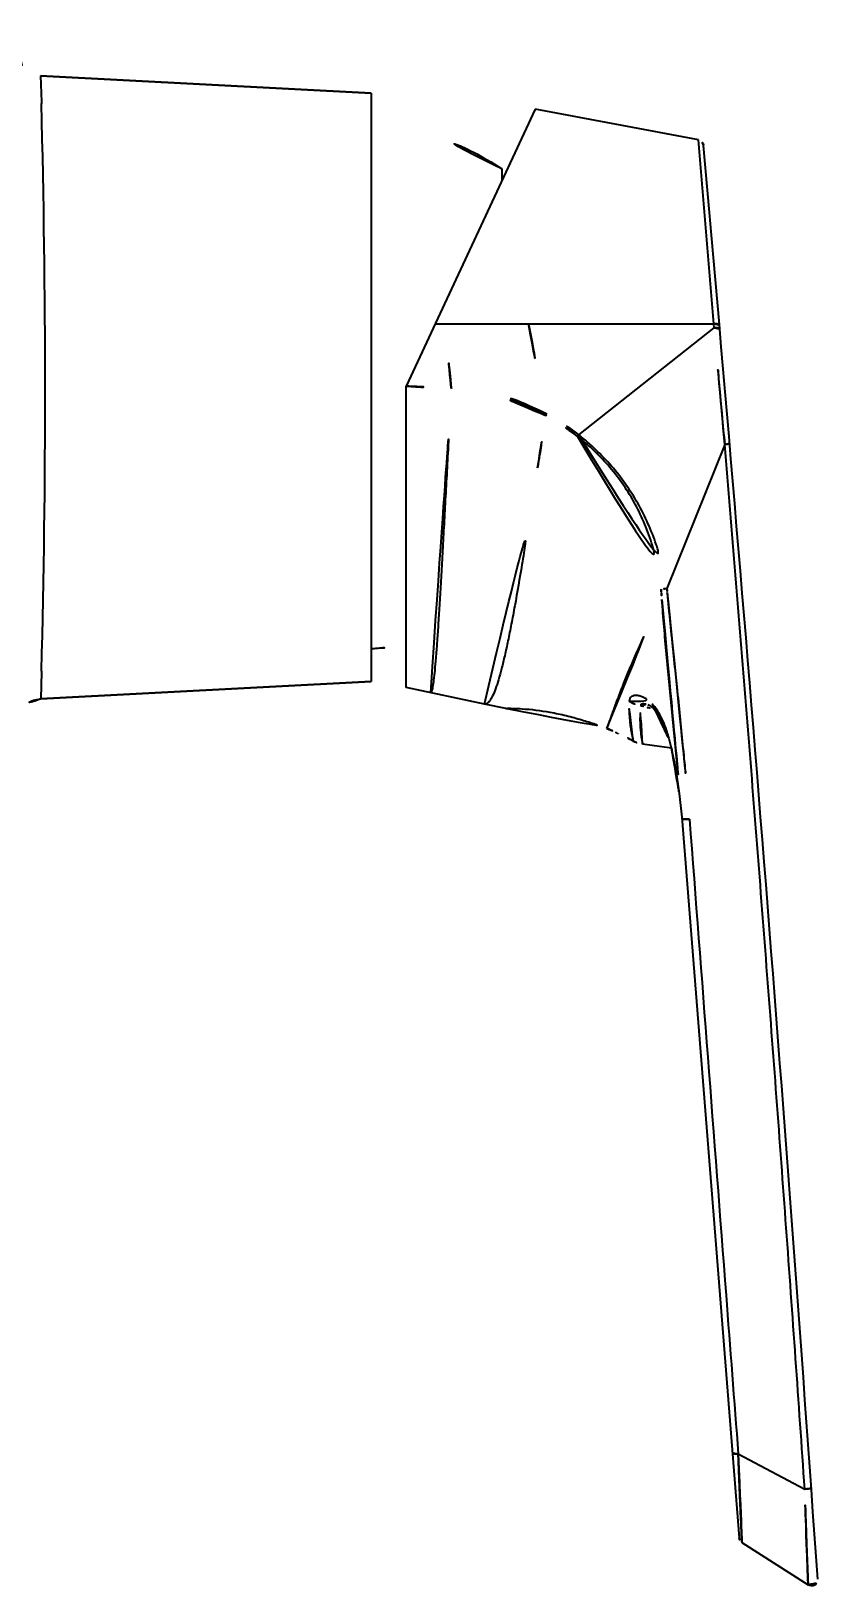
# Model space of a CAD drawing. Extents: x 16296660632 to 16296678915, y -37409619871 to -37409615350.
# Drawn here: x 16296676940.5 to 16296677004, y -37409618130.7 to -37409618006.2 of the extents above; entities that cross this region are included whole.
import ezdxf

# ---------------------------------------------------------------- set-up
doc = ezdxf.new("R2010")
doc.units = 0
doc.header["$LTSCALE"] = 10
doc.header["$MEASUREMENT"] = 0
doc.header["$PDMODE"] = 3
doc.header["$PDSIZE"] = -10
doc.layers.get('0').update_dxf_attribs({"linetype": 'CONTINUOUS'})
doc.layers.get('DEFPOINTS').update_dxf_attribs({"linetype": 'CONTINUOUS'})
doc.styles.add('Daelim Dimension', font='')
doc.styles.get('Daelim Dimension').set_extended_font_data('나눔고딕')
doc.dimstyles.new('DEFAULT', dxfattribs={"dimscale": 2, "dimtxt": 2, "dimasz": 2, "dimexe": 0, "dimexo": 2, "dimgap": 1, "dimtad": 1, "dimdec": 1, "dimzin": 9, "dimdsep": 46, "dimtxsty": 'Daelim Dimension', "dimcen": 0.5, "dimclrd": 252, "dimclre": 252, "dimclrt": 3, "dimadec": 1, "dimazin": 0, "dimtfac": 1, "dimtdec": 1, "dimtix": 1, "dimtmove": 0, "dimatfit": 3, "dimfxl": 1, "dimtolj": 1, "dimtzin": 1, "dimlwd": 9, "dimlwe": 9, "dimarcsym": 0})

# ---------------------------------------------------------------- blocks, each defined once
blk = doc.blocks.new('*D9')
at = {"color": 5, "lineweight": 9, "ltscale": 0.5, "transparency": 16777216}
for p, q in [((16296676832.869801, -37409618034.745796), (16296676832.869801, -37409616769.545937)), ((16296677417.2698, -37409616998.900833), (16296677417.2698, -37409616769.545937)), ((16296677409.2698, -37409616771.545937), (16296676840.869801, -37409616771.545937))]:
    blk.add_line(p, q, dxfattribs=at)
at = {"color": 5, "ltscale": 0.5, "transparency": 16777216}
for points in [[(16296676840.869801, -37409616770.212608), (16296676840.869801, -37409616772.87928), (16296676832.869801, -37409616771.545937)], [(16296677409.2698, -37409616770.212608), (16296677409.2698, -37409616772.87928), (16296677417.2698, -37409616771.545937)]]:
    blk.add_solid(points, dxfattribs=at)
at = {"layer": 'DEFPOINTS', "color": 0, "ltscale": 0.5, "transparency": 16777216}
for p in [(16296676832.869801, -37409616771.545937), (16296677417.2698, -37409617002.900833), (16296676832.869801, -37409618038.745796)]:
    blk.add_point(p, dxfattribs=at)
at = {"color": 7, "ltscale": 0.5, "transparency": 16777216, "insert": (16296677125.069799, -37409616758.658974), "char_height": 20, "attachment_point": 5, "style": 'Daelim Dimension'}
blk.add_mtext('\\A1;584', dxfattribs=at)

msp = doc.modelspace()

# ---------------------------------------------------------------- linework, layer by layer
at = {"ltscale": 0.5}
for p, q in [((16296676967.7698, -37409618011.200821), (16296676941.300079, -37409618009.811897)), ((16296676941.300079, -37409618009.811897), (16296676967.7698, -37409618011.200821)), ((16296676941.300079, -37409618009.811897), (16296676941.35812, -37409618011.888786)), ((16296676941.35812, -37409618011.888786), (16296676941.36204, -37409618012.035728)), ((16296676967.7698, -37409618011.200821), (16296676967.7698, -37409618058.300827)), ((16296676980.910509, -37409618012.475098), (16296676970.569799, -37409618034.650833)), ((16296676993.984449, -37409618014.920227), (16296676980.910509, -37409618012.475098)), ((16296676995.22574, -37409618029.650757), (16296676993.984449, -37409618014.920227)), ((16296676978.24135, -37409618017.245003), (16296676978.24135, -37409618018.199127)), ((16296676972.90122, -37409618029.651077), (16296676973.654671, -37409618029.651108)), ((16296676973.654659, -37409618029.650963), (16296676980.38549, -37409618029.651031)), ((16296676980.38553, -37409618029.651016), (16296676995.22574, -37409618029.650757)), ((16296676984.400631, -37409618038.547836), (16296676995.252359, -37409618029.971039)), ((16296676995.252399, -37409618029.971107), (16296676995.22574, -37409618029.650757)), ((16296676970.569799, -37409618058.760513), (16296676970.569799, -37409618034.650833)), ((16296676974.195841, -37409618034.794411), (16296676974.197729, -37409618034.873039)), ((16296676996.10573, -37409618039.316017), (16296676991.455339, -37409618050.84153)), ((16296676941.36587, -37409618057.513512), (16296676941.30567, -37409618059.689461)), ((16296676941.367319, -37409618057.45845), (16296676941.36587, -37409618057.513512)), ((16296676967.7698, -37409618058.300827), (16296676941.30567, -37409618059.689461)), ((16296676941.30567, -37409618059.689461), (16296676967.7698, -37409618058.300827)), ((16296676976.84894, -37409618060.095177), (16296676970.569799, -37409618058.760513)), ((16296676978.569799, -37409618060.460953), (16296676976.84894, -37409618060.095177)), ((16296676978.569799, -37409618060.460953), (16296676978.653259, -37409618060.461067)), ((16296676989.938391, -37409618060.145943), (16296676989.94129, -37409618060.146698)), ((16296676989.941271, -37409618060.14669), (16296676989.941429, -37409618060.146858)), ((16296676987.54114, -37409618062.461678), (16296676987.55018, -37409618062.466522)), ((16296676987.55018, -37409618062.466522), (16296676987.569799, -37409618062.477043)), ((16296676991.82295, -37409618063.625732), (16296676989.51893, -37409618063.317596)), ((16296676991.81955, -37409618063.609879), (16296676991.80415, -37409618063.594513)), ((16296676992.65226, -37409618069.149757), (16296676997.24729, -37409618126.839813)), ((16296676997.17679, -37409618120.108658), (16296677002.50514, -37409618122.949203)), ((16296676997.475969, -37409618127.221123), (16296677002.77187, -37409618130.614311))]:
    msp.add_line(p, q, dxfattribs=at)
for points in [[(16296676989.941429, -37409618060.146858), (16296676990.029659, -37409618060.186043), (16296676990.194571, -37409618060.290291), (16296676990.425671, -37409618060.490196), (16296676990.695921, -37409618060.80542), (16296676990.994419, -37409618061.274719), (16296676991.314421, -37409618061.964767), (16296676991.613529, -37409618062.857559), (16296676991.804171, -37409618063.594513)], [(16296676991.804131, -37409618063.594437), (16296676992.13909, -37409618065.193527), (16296676992.458481, -37409618067.270691), (16296676992.65225, -37409618069.149727)]]:
    msp.add_lwpolyline(points, dxfattribs=at)
for centre, radius, start, end in [((16296676941.404881, -37409618007.814636), 2, 181.54632419, 266.99629342), ((16296676082.704679, -37409618034.846916), 858.960307, 358.491719028, 1.521836004), ((16296676966.745689, -37409618034.750816), 20.94288, 56.70808369, 87.19707981), ((16296676993.89254, -37409618015.411713), 0.5, 5.14189164, 79.40671421), ((16296671375.026291, -37409618521.038834), 5642.070409, 3.972780605, 5.141891636), ((16296674917.53816, -37409618248.595421), 2067.740721, 5.935056077, 6.078345381), ((16296677310.24688, -37409617970.239731), 335.168922, 190.20983759, 191.46049352), ((16296676973.472919, -37409618052.510483), 17.730811, 62.1328629, 87.6633181), ((16296676973.06076, -37409618053.281792), 18.443827, 62.11771068, 86.46573937), ((16296676972.04915, -37409618031.873756), 10.905798, 332.08691209, 332.93541259), ((16296676973.446569, -37409618052.612701), 17.833444, 61.9116992, 62.21147018), ((16296676973.40024, -37409618052.688164), 17.760242, 61.89155251, 62.19005724), ((16296676972.248119, -37409618031.915497), 10.803121, 331.78673084, 332.6440157), ((16296676973.21069, -37409618052.933853), 18.066212, 52.11922717, 61.72845081), ((16296676973.403111, -37409618052.613777), 17.854831, 51.98088991, 61.79025385), ((16296676977.662571, -37409618033.492737), 8.423422, 322.03764157, 323.12194983), ((16296676966.745689, -37409618034.750816), 20.94288, 272.80292019, 280.52255563), ((16296676941.410469, -37409618061.686707), 2, 93.00370658, 162.03425416), ((16296677034.037251, -37409617885.160202), 180.680041, 255.68895225, 255.85625238), ((16296677037.113991, -37409617872.949272), 193.272624, 255.85625238, 256.0224917), ((16296676983.541321, -37409618069.946037), 8.486162, 62.99147154, 63.39545958), ((16296676983.702749, -37409618069.628777), 8.130196, 62.44014083, 62.98961405), ((16296676983.45492, -37409618070.10334), 8.66557, 62.23562139, 62.43916352), ((16296676983.400209, -37409618070.208633), 8.784229, 61.87444669, 62.23972377), ((16296676984.679541, -37409618069.964844), 8.026249, 59.398227, 68.89369473), ((16296676989.78404, -37409618061.335251), 2, 239.38325056, 262.38271677), ((16296676997.74572, -37409618126.800117), 0.5, 184.55358963, 237.35136851), ((16296677003.041611, -37409618130.193298), 0.5, 237.35234046, 3.97102871)]:
    msp.add_arc(centre, radius, start, end, dxfattribs=at)
for points, knots in [([(16296676995.225731, -37409618029.65078), (16296676995.282261, -37409618029.648468), (16296676995.386999, -37409618029.650284), (16296676995.50985, -37409618029.668449), (16296676995.588671, -37409618029.695534), (16296676995.638189, -37409618029.721428), (16296676995.66662, -37409618029.754028), (16296676995.66853, -37409618029.775871)], [0, 0, 0, 0, 0.3510189497, 0.6482056152, 0.7670838945, 0.8639467436, 1, 1, 1, 1]), ([(16296676995.252399, -37409618029.97113), (16296676995.30904, -37409618029.968712), (16296676995.41396, -37409618029.970207), (16296676995.537041, -37409618029.987633), (16296676995.616119, -37409618030.013969), (16296676995.66551, -37409618030.039017), (16296676995.69429, -37409618030.07093), (16296676995.69619, -37409618030.092453)], [0, 0, 0, 0, 0.3522529377, 0.650278135, 0.769226408, 0.8658098581, 1, 1, 1, 1]), ([(16296676996.10573, -37409618039.316017), (16296676995.92347, -37409618037.744171), (16296676995.649349, -37409618034.627563), (16296676995.395941, -37409618031.509972), (16296676995.252359, -37409618029.971046)], [0, 0, 0, 0, 0.5058767532, 1, 1, 1, 1]), ([(16296676972.542959, -37409618059.179909), (16296676972.55685, -37409618059.182861), (16296676972.582069, -37409618059.159637), (16296676972.6005, -37409618059.122391), (16296676972.61974, -37409618059.074242), (16296676972.638229, -37409618059.012611), (16296676972.666109, -37409618058.902008), (16296676972.71953, -37409618058.626312), (16296676972.789261, -37409618058.113876), (16296676972.87204, -37409618057.333313), (16296676972.958969, -37409618056.337212), (16296676973.050421, -37409618055.134872), (16296676973.146021, -37409618053.73745), (16296676973.245741, -37409618052.156998), (16296676973.34947, -37409618050.40715), (16296676973.457399, -37409618048.503517), (16296676973.56959, -37409618046.463387), (16296676973.728331, -37409618043.522301), (16296676973.934999, -37409618039.64547), (16296676974.10704, -37409618036.490501), (16296676974.197729, -37409618034.873039)], [0, 0, 0, 0, 0.0017466805, 0.0032899388, 0.0053734855, 0.0080181035, 0.0112322523, 0.0193796676, 0.0425453212, 0.0747862687, 0.1159064475, 0.1654893269, 0.2230604397, 0.2881427512, 0.3602189565, 0.4386113449, 0.5226008213, 0.611467998, 0.8007934122, 1, 1, 1, 1]), ([(16296676981.107281, -37409618041.175583), (16296676981.161209, -37409618040.835327), (16296676981.380619, -37409618039.450928), (16296676981.600571, -37409618038.066597), (16296676981.767771, -37409618037.022713)], [0, 0, 0, 0, 0.2457666413, 1, 1, 1, 1]), ([(16296676984.303711, -37409618038.67437), (16296676985.24654, -37409618039.408051), (16296676986.98568, -37409618041.071571), (16296676988.69248, -37409618043.546066), (16296676989.726999, -37409618045.699944), (16296676990.533779, -37409618047.942627), (16296676990.87764, -37409618049.70858), (16296676990.99176, -37409618050.890831)], [0, 0, 0, 0, 0.2505643044, 0.5007702863, 0.6258902063, 0.7508855133, 1, 1, 1, 1]), ([(16296676984.40057, -37409618038.547783), (16296676985.35461, -37409618039.29348), (16296676987.12018, -37409618040.975166), (16296676989.227909, -37409618043.95591), (16296676990.716619, -37409618047.283798), (16296676991.28068, -37409618049.647659), (16296676991.455339, -37409618050.84153)], [0, 0, 0, 0, 0.2504455956, 0.5005840482, 0.7504462798, 1, 1, 1, 1]), ([(16296676996.10573, -37409618039.316017), (16296676996.15682, -37409618039.310783), (16296676996.230141, -37409618039.302391), (16296676996.32214, -37409618039.289589), (16296676996.378771, -37409618039.280403), (16296676996.42375, -37409618039.271912), (16296676996.45837, -37409618039.263428), (16296676996.474211, -37409618039.258247), (16296676996.48838, -37409618039.247932)], [0, 0, 0, 0, 0.4035184664, 0.5794028079, 0.7303561695, 0.8527223613, 0.9431986565, 1, 1, 1, 1]), ([(16296677002.50514, -37409618122.949203), (16296677002.025049, -37409618115.975998), (16296677001.03413, -37409618102.031487), (16296676999.466459, -37409618081.120522), (16296676998.096189, -37409618063.69944), (16296676996.966591, -37409618049.765343), (16296676996.392441, -37409618042.799118), (16296676996.10573, -37409618039.316017)], [0, 0, 0, 0, 0.2499947076, 0.4999968613, 0.7500007981, 0.8750018368, 1, 1, 1, 1]), ([(16296676976.84894, -37409618060.095177), (16296676976.882959, -37409618060.102409), (16296676976.95863, -37409618060.101967), (16296676977.069599, -37409618060.052094), (16296676977.178089, -37409618059.95977), (16296676977.33803, -37409618059.762772), (16296676977.53248, -37409618059.401001), (16296676977.75841, -37409618058.838661), (16296676977.992531, -37409618058.111893), (16296676978.235029, -37409618057.225304), (16296676978.48576, -37409618056.183899), (16296676978.74456, -37409618054.994331), (16296676979.011351, -37409618053.663361), (16296676979.392269, -37409618051.631523), (16296676980.11389, -37409618047.457497), (16296676980.696831, -37409618043.76506), (16296676981.107281, -37409618041.175583)], [0, 0, 0, 0, 0.0053161411, 0.0111638937, 0.0182331247, 0.026915914, 0.049816464, 0.0806249617, 0.119526941, 0.1664401344, 0.2211094621, 0.2832406585, 0.3525212842, 0.4285995071, 0.5992316412, 1, 1, 1, 1]), ([(16296676990.99176, -37409618050.890831), (16296676990.996019, -37409618050.917229), (16296676991.00489, -37409618050.969833), (16296676991.012911, -37409618051.049339), (16296676991.018209, -37409618051.128578), (16296676991.02108, -37409618051.181458), (16296676991.020451, -37409618051.207787)], [0, 0, 0, 0, 0.2517884713, 0.5021411302, 0.7519412924, 1, 1, 1, 1]), ([(16296676991.05818, -37409618051.721077), (16296676991.175421, -37409618053.186562), (16296676991.421, -37409618056.116096), (16296676991.8571, -37409618060.50602), (16296676992.29888, -37409618064.899727), (16296676992.547831, -37409618067.835602), (16296676992.6649, -37409618069.305443)], [0, 0, 0, 0, 0.2497731095, 0.4994415238, 0.749489615, 1, 1, 1, 1]), ([(16296676991.455481, -37409618050.841393), (16296676991.415421, -37409618050.847679), (16296676991.26498, -37409618050.868874), (16296676991.113541, -37409618050.884293), (16296676991.002239, -37409618050.888672)], [0, 0, 0, 0, 0.2669003081, 1, 1, 1, 1]), ([(16296676991.455339, -37409618050.84153), (16296676991.46413, -37409618050.867104), (16296676991.483419, -37409618050.932327), (16296676991.49383, -37409618051.040947), (16296676991.496189, -37409618051.122467), (16296676991.49559, -37409618051.163307)], [0, 0, 0, 0, 0.2490148175, 0.6238817539, 1, 1, 1, 1]), ([(16296676991.495569, -37409618051.1633), (16296676991.513781, -37409618051.352203), (16296676991.5606, -37409618051.728943), (16296676991.61599, -37409618052.29567), (16296676991.66993, -37409618052.862579), (16296676991.74748, -37409618053.617912), (16296676991.842621, -37409618054.56221), (16296676991.99979, -37409618056.072563), (16296676992.199289, -37409618057.960213), (16296676992.519979, -37409618060.980698), (16296676992.89823, -37409618064.759666), (16296676993.14863, -37409618067.787933), (16296676993.26593, -37409618069.302902)], [0, 0, 0, 0, 0.0312348197, 0.0624767978, 0.0937239319, 0.1249671976, 0.1874539597, 0.2499389274, 0.3749081026, 0.499884196, 0.7498948111, 1, 1, 1, 1]), ([(16296676986.65646, -37409618062.053581), (16296676986.699011, -37409618061.919518), (16296676986.821899, -37409618061.56012), (16296676987.05966, -37409618060.884354), (16296676987.407351, -37409618059.938713), (16296676988.090981, -37409618058.161362), (16296676989.253281, -37409618055.361816), (16296676990.37591, -37409618053.015167), (16296676991.05818, -37409618051.721077)], [0, 0, 0, 0, 0.0375389286, 0.1013581983, 0.191193216, 0.3064166663, 0.609566797, 1, 1, 1, 1]), ([(16296676978.653259, -37409618060.461067), (16296676979.056919, -37409618060.462463), (16296676980.21965, -37409618060.500099), (16296676981.810829, -37409618060.694809), (16296676983.398621, -37409618061.035301), (16296676984.606621, -37409618061.367287), (16296676985.6889, -37409618061.710907), (16296676986.35627, -37409618061.945824), (16296676986.6574, -37409618062.051743)], [0, 0, 0, 0, 0.1476345907, 0.4252500247, 0.5847765142, 0.741248669, 0.8832508143, 1, 1, 1, 1]), ([(16296676988.76545, -37409618063.056427), (16296676988.763081, -37409618063.039932), (16296676988.75948, -37409618063.025909), (16296676988.75572, -37409618063.005028), (16296676988.7495, -37409618062.976624), (16296676988.738689, -37409618062.92672), (16296676988.72101, -37409618062.848373), (16296676988.695789, -37409618062.735893), (16296676988.66618, -37409618062.598587), (16296676988.633659, -37409618062.436821), (16296676988.59964, -37409618062.250587), (16296676988.56529, -37409618062.039772), (16296676988.51779, -37409618061.709297), (16296676988.46335, -37409618061.233849), (16296676988.42631, -37409618060.587303), (16296676988.43013, -37409618060.123047), (16296676988.440109, -37409618059.875107)], [0, 0, 0, 0, 0.0049325942, 0.0118805743, 0.0208575876, 0.0318699966, 0.0599907617, 0.0961481974, 0.1401539628, 0.1918285609, 0.2510696165, 0.3178834921, 0.3923556491, 0.5645154813, 0.767021112, 1, 1, 1, 1]), ([(16296676988.440109, -37409618059.875107), (16296676988.443001, -37409618059.80101), (16296676988.473881, -37409618059.6548), (16296676988.627859, -37409618059.485077), (16296676988.85392, -37409618059.408981), (16296676989.11705, -37409618059.409821), (16296676989.404539, -37409618059.480293), (16296676989.81892, -37409618059.670128), (16296676990.09971, -37409618059.899544), (16296676990.271509, -37409618060.076736)], [0, 0, 0, 0, 0.0976564249, 0.1889015326, 0.2881724596, 0.4023331376, 0.5317076481, 0.6749786729, 1, 1, 1, 1]), ([(16296676988.440161, -37409618059.875053), (16296676988.508829, -37409618059.922058), (16296676988.79686, -37409618060.095001), (16296676989.12557, -37409618060.198807), (16296676989.375549, -37409618060.233368)], [0, 0, 0, 0, 0.2479843652, 1, 1, 1, 1]), ([(16296676989.51893, -37409618063.317596), (16296676989.51737, -37409618063.301201), (16296676989.514299, -37409618063.287758), (16296676989.511471, -37409618063.267036), (16296676989.50639, -37409618063.239151), (16296676989.49754, -37409618063.189957), (16296676989.48278, -37409618063.112778), (16296676989.461691, -37409618063.001953), (16296676989.437229, -37409618062.866829), (16296676989.411209, -37409618062.70787), (16296676989.38534, -37409618062.525307), (16296676989.361179, -37409618062.319206), (16296676989.331341, -37409618061.99736), (16296676989.30381, -37409618061.536407), (16296676989.3083, -37409618060.913437), (16296676989.34675, -37409618060.469353), (16296676989.375549, -37409618060.23336)], [0, 0, 0, 0, 0.0049766856, 0.0119931835, 0.0210666015, 0.0322056797, 0.0606727753, 0.0972877533, 0.1418160667, 0.194013004, 0.2537170577, 0.3208700548, 0.3955278463, 0.5676118924, 0.7691144989, 1, 1, 1, 1]), ([(16296676989.375549, -37409618060.23336), (16296676989.368561, -37409618060.214592), (16296676989.36232, -37409618060.184723), (16296676989.373489, -37409618060.147713), (16296676989.399031, -37409618060.117126), (16296676989.45326, -37409618060.09388), (16296676989.56567, -37409618060.080276), (16296676989.731819, -37409618060.097267), (16296676989.86722, -37409618060.127136), (16296676989.93836, -37409618060.14592)], [0, 0, 0, 0, 0.089263209, 0.128515344, 0.1684580568, 0.2627883923, 0.3816864996, 0.6720662481, 1, 1, 1, 1]), ([(16296676990.271509, -37409618060.076736), (16296676990.47427, -37409618060.285873), (16296676990.84173, -37409618060.78614), (16296676991.257271, -37409618061.650429), (16296676991.57781, -37409618062.608688), (16296676991.744011, -37409618063.274147), (16296676991.81955, -37409618063.609879)], [0, 0, 0, 0, 0.2240743753, 0.4726888509, 0.7352876379, 1, 1, 1, 1]), ([(16296676986.6574, -37409618062.051743), (16296676986.727859, -37409618062.079147), (16296676986.85936, -37409618062.135208), (16296676987.08848, -37409618062.235237), (16296676987.24592, -37409618062.31044), (16296676987.341681, -37409618062.358414)], [0, 0, 0, 0, 0.3024016349, 0.571592922, 1, 1, 1, 1]), ([(16296676991.81955, -37409618063.609879), (16296676992.024031, -37409618064.51902), (16296676992.369869, -37409618066.357391), (16296676992.57502, -37409618068.21624), (16296676992.65226, -37409618069.14975)], [0, 0, 0, 0, 0.4987035376, 1, 1, 1, 1]), ([(16296676993.26593, -37409618069.302902), (16296676993.193119, -37409618069.310066), (16296676993.0856, -37409618069.318443), (16296676992.947189, -37409618069.324898), (16296676992.855511, -37409618069.326843), (16296676992.780041, -37409618069.326202), (16296676992.72002, -37409618069.322487), (16296676992.687349, -37409618069.317833), (16296676992.665319, -37409618069.310707), (16296676992.6649, -37409618069.305443)], [0, 0, 0, 0, 0.3625388391, 0.5338743089, 0.6871836829, 0.8152593959, 0.9122976037, 0.9737863974, 1, 1, 1, 1]), ([(16296676993.26593, -37409618069.302902), (16296676994.249331, -37409618082.00415), (16296676995.547251, -37409618098.939842), (16296676996.8501, -37409618115.875153), (16296676997.17679, -37409618120.108658)], [0, 0, 0, 0, 0.7500145017, 1, 1, 1, 1]), ([(16296676997.17679, -37409618120.108658), (16296676997.116989, -37409618120.113022), (16296676997.007099, -37409618120.11924), (16296676996.877239, -37409618120.121513), (16296676996.794291, -37409618120.118874), (16296676996.750669, -37409618120.114548), (16296676996.726021, -37409618120.110313), (16296676996.710779, -37409618120.103531), (16296676996.710449, -37409618120.099426)], [0, 0, 0, 0, 0.3823789075, 0.7026962394, 0.8247820838, 0.9158795415, 0.973796495, 1, 1, 1, 1]), ([(16296676997.17679, -37409618120.108658), (16296676997.19421, -37409618120.587807), (16296676997.228769, -37409618121.519836), (16296676997.280649, -37409618122.862549), (16296676997.324459, -37409618123.911377), (16296676997.358379, -37409618124.677147), (16296676997.381439, -37409618125.185249), (16296676997.40275, -37409618125.643089), (16296676997.422159, -37409618126.047203), (16296676997.43907, -37409618126.394463), (16296676997.451229, -37409618126.647003), (16296676997.459419, -37409618126.818466), (16296676997.464411, -37409618126.923576), (16296676997.46854, -37409618127.012733), (16296676997.471861, -37409618127.085999), (16296676997.474171, -37409618127.142677), (16296676997.47574, -37409618127.180641), (16296676997.47612, -37409618127.201477), (16296676997.476561, -37409618127.210678), (16296676997.475969, -37409618127.221123)], [0, 0, 0, 0, 0.2022734013, 0.3934716517, 0.5668804646, 0.6451342267, 0.7168497932, 0.7814575792, 0.8384929334, 0.887530969, 0.9281325696, 0.9451562153, 0.9599566573, 0.9725183361, 0.9828227928, 0.9908503526, 0.9965821098, 0.9985813644, 1, 1, 1, 1]), ([(16296677002.50514, -37409618122.949203), (16296677002.57165, -37409618122.944771), (16296677002.66857, -37409618122.936989), (16296677002.79179, -37409618122.92408), (16296677002.871111, -37409618122.914223), (16296677002.93512, -37409618122.904549), (16296677002.98588, -37409618122.894989), (16296677003.011721, -37409618122.887497), (16296677003.030239, -37409618122.880531), (16296677003.02994, -37409618122.876343)], [0, 0, 0, 0, 0.3755276218, 0.5473539682, 0.6987960615, 0.8238143954, 0.917583299, 0.9763174496, 1, 1, 1, 1]), ([(16296677002.77187, -37409618130.614311), (16296677002.77256, -37409618130.602982), (16296677002.772091, -37409618130.593086), (16296677002.77191, -37409618130.570557), (16296677002.770519, -37409618130.529533), (16296677002.76857, -37409618130.468117), (16296677002.76564, -37409618130.388634), (16296677002.76198, -37409618130.291817), (16296677002.757521, -37409618130.177673), (16296677002.75013, -37409618129.991661), (16296677002.73908, -37409618129.718048), (16296677002.72397, -37409618129.342041), (16296677002.706699, -37409618128.904732), (16296677002.68758, -37409618128.409523), (16296677002.66696, -37409618127.860352), (16296677002.6369, -37409618127.033989), (16296677002.598009, -37409618125.904572), (16296677002.55143, -37409618124.462097), (16296677002.5214, -37409618123.462311), (16296677002.50514, -37409618122.949203)], [0, 0, 0, 0, 0.0014208786, 0.003422859, 0.0091683995, 0.0172326941, 0.027607872, 0.0402692263, 0.0551871571, 0.0723320475, 0.1131638482, 0.162412179, 0.2196854866, 0.2845356309, 0.3564718643, 0.4348738026, 0.6083302821, 0.7989824217, 1, 1, 1, 1])]:
    msp.add_open_spline(points, degree=3, knots=knots, dxfattribs=at)
for points in [[(16296676970.569799, -37409618034.651573), (16296676971.77906, -37409618034.726219), (16296676972.98838, -37409618034.799881), (16296676974.197729, -37409618034.873039)], [(16296676970.570141, -37409618034.650101), (16296676971.77874, -37409618034.697304), (16296676972.98731, -37409618034.745499), (16296676974.195841, -37409618034.794411)], [(16296676991.020451, -37409618051.207787), (16296676991.043051, -37409618051.377876), (16296676991.0499, -37409618051.54982), (16296676991.05636, -37409618051.721283)]]:
    msp.add_open_spline(points, degree=3, dxfattribs=at)

# ---------------------------------------------------------------- dimensions: what is measured, and where the dimension line sits
dim = msp.add_linear_dim(base=(16296676832.869801, -37409616771.545937), p1=(16296677417.2698, -37409617002.900833), p2=(16296676832.869801, -37409618038.745796), dimstyle='DEFAULT', override={"dimtxt": 10, "dimasz": 4, "dimexe": 1, "dimdec": 0, "dimclrd": 5, "dimclre": 5, "dimclrt": 7}, dxfattribs=at)
dim.commit()
dim.dimension.update_dxf_attribs({"geometry": '*D9', "text_midpoint": (16296677125.069799, -37409616758.658974)})

doc.saveas('drawing.dxf')
